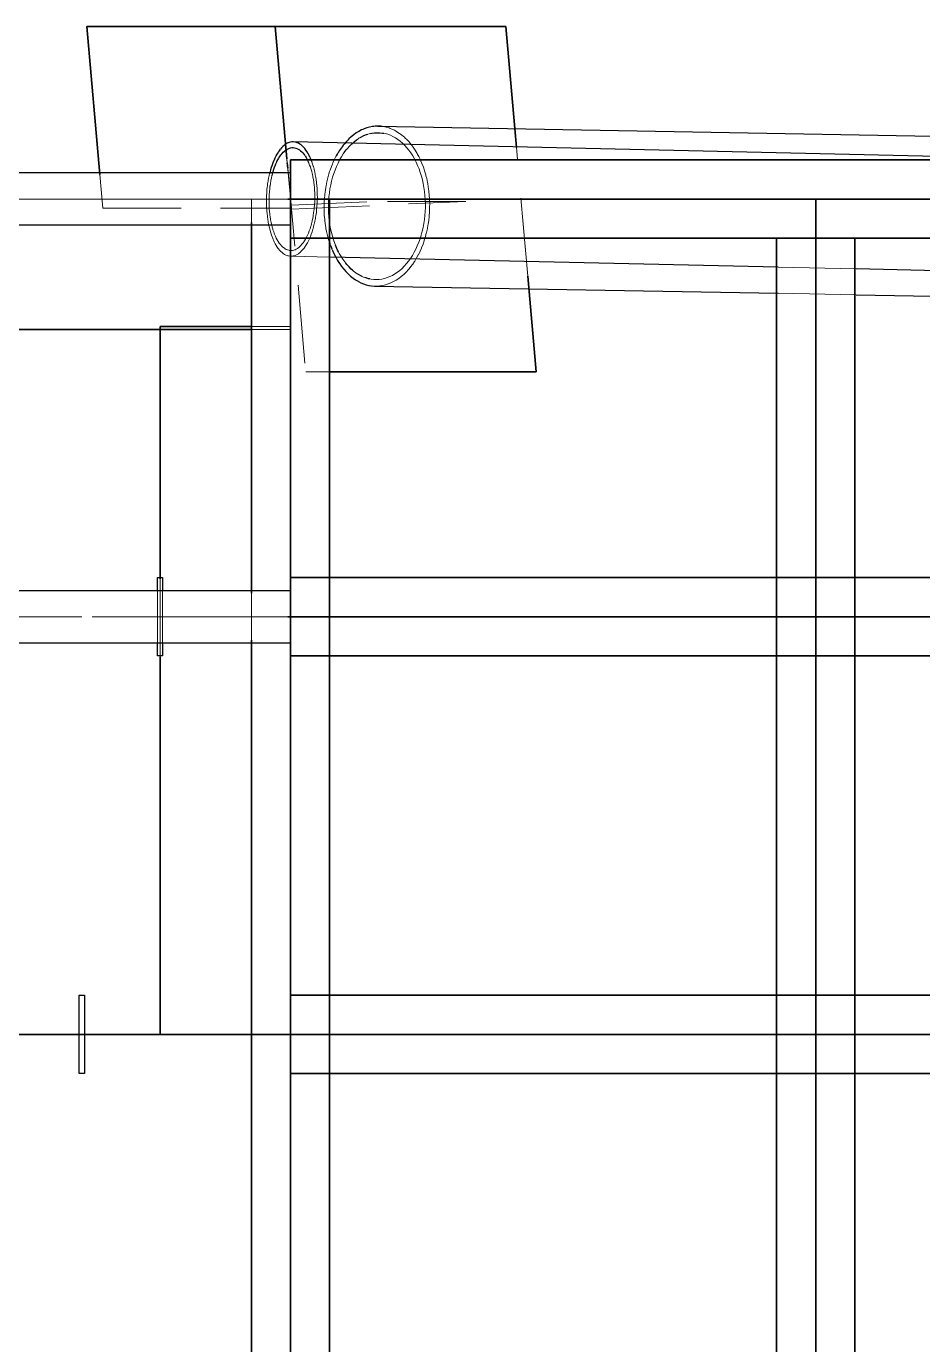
# Model space of a CAD drawing. Header units: millimetres. Extents: x -11795 to 47768, y 22971 to 65021.
# Drawn here: x 6369 to 8086, y 47514 to 50039 of the extents above; entities that cross this region are included whole.
import ezdxf

# ---------------------------------------------------------------- set-up
doc = ezdxf.new("R2010")
doc.units = ezdxf.units.MM
doc.linetypes.add('HIDDEN_50', pattern=[225, 150, -75])
for name, color, linetype, lineweight in [('PLATE_HIDDEN', 8, 'HIDDEN_50', 18), ('PLATE_VISIBLE', 7, 'Continuous', 35), ('PROFILE_HIDDEN', 9, 'HIDDEN_50', 18), ('PROFILE_VISIBLE', 4, 'Continuous', 25)]:
    doc.layers.add(name, color=color, linetype=linetype, lineweight=lineweight)

msp = doc.modelspace()

# ---------------------------------------------------------------- linework, layer by layer
at = {"layer": 'PLATE_HIDDEN'}
for p, q in [((6866.3, 49806.9), (6868.9, 49777.2)), ((7329.5, 49560.1), (7307.8, 49806.9)), ((6876.6, 49690.6), (6868.2, 49785.1)), ((6509.8, 49755.3), (6515.6, 49690.6)), ((6869.8, 49767.4), (6904.2, 49377.4)), ((6875, 49708.1), (5290, 49708.1)), ((6875, 49708.1), (5290, 49708.1)), ((5290, 49708.1), (6870, 49708.1)), ((5291.1, 49708.1), (6875, 49708.1)), ((6875, 49708.1), (5291.1, 49708.1)), ((6875, 49708.1), (6250, 49708.1)), ((6875, 49708.1), (6800, 49708.1)), ((6800, 49708.1), (6800, 49663.1)), ((6873.9, 49708.1), (6878.9, 49708.1)), ((6874.5, 49708.1), (6873.9, 49708.1)), ((6875, 48133.1), (6875, 49708.1)), ((6875, 48133.1), (6875, 49708.1)), ((6875, 49708.1), (6875, 48133.1)), ((6875, 49458.1), (6875, 49708.1)), ((6875, 48133.1), (6875, 49708.1)), ((6875, 49703.5), (6875, 49633.1)), ((6876.2, 49688.7), (7210.7, 49703.6)), ((7021.4, 49703), (6876.2, 49696.5)), ((6876.2, 49696.5), (6876.2, 49688.7)), ((8646.1, 49708.1), (6880, 49708.1)), ((8646.8, 49708.1), (6880, 49708.1)), ((6880, 49708.1), (8646.8, 49708.1)), ((7210.7, 49703.6), (7021.4, 49703)), ((7881.3, 48444.6), (7881.3, 49708.1)), ((6515.6, 49690.6), (6876.6, 49690.6)), ((6875, 49633.1), (6949.9, 49633.1)), ((6969.8, 49633.1), (6999.8, 49633.1)), ((6875, 49464.1), (6800, 49464.1)), ((6800, 49458.1), (6875, 49458.1)), ((6875, 48133.1), (6875, 49464.1)), ((6904.2, 49377.4), (6948.4, 49377.4)), ((6625, 48980.5), (6625, 48831)), ((6875, 48983.1), (6949.6, 48983.1)), ((6875, 48833.1), (6875, 48983.1)), ((7805.3, 48983.1), (7954.6, 48983.1)), ((7806.3, 48829.9), (7806.3, 48979.6)), ((7956.3, 48978.8), (7956.3, 48839)), ((6800, 48953.1), (6800, 48863.1)), ((5650, 48908.1), (6875, 48908.1)), ((6870, 48908.1), (5650, 48908.1)), ((6875, 48908.1), (6625, 48908.1)), ((6625, 48908.1), (6875, 48908.1)), ((9038.3, 48908.1), (6875, 48908.1)), ((6949.6, 48833.1), (6875, 48833.1)), ((7954.6, 48833.1), (7805.3, 48833.1)), ((7881.3, 48269.8), (7881.3, 48414.7)), ((7881.3, 47092.3), (7881.3, 48269.8)), ((6949.9, 48183.1), (6875, 48183.1)), ((6875, 48183.1), (6875, 48131.6)), ((7806.3, 48031.6), (7806.3, 48181.3)), ((7958, 48183.1), (7808.3, 48183.1)), ((7956.3, 48179.7), (7956.3, 48029.9)), ((6800, 48108.1), (6870, 48108.1)), ((6800, 48108.1), (6870, 48108.1)), ((6870.1, 48108.1), (6801.8, 48108.1)), ((6801.8, 48108.1), (6870.1, 48108.1)), ((6880, 48108.1), (10538.3, 48108.1)), ((10538.3, 48108.1), (6880, 48108.1)), ((6880, 48108.1), (10538.3, 48108.1)), ((6875, 48084.7), (6875, 48033.1)), ((6875, 46513.1), (6875, 48083.1)), ((6875, 46513.1), (6875, 48083.1)), ((6875, 48083.1), (6875, 46513.1)), ((6875, 46513.1), (6875, 48083.1)), ((6875, 48033.1), (6949.9, 48033.1)), ((7808.3, 48033.1), (7958, 48033.1))]:
    msp.add_line(p, q, dxfattribs=at)
at = {"layer": 'PLATE_VISIBLE'}
for p, q in [((6845.8, 50038.8), (6484.8, 50038.8)), ((6484.8, 50038.8), (6509.8, 49755.3)), ((6868.2, 49785.1), (6845.8, 50038.8)), ((7287.3, 50038.8), (6845.8, 50038.8)), ((6845.8, 50038.8), (6866.3, 49806.9)), ((7307.8, 49806.9), (7287.3, 50038.8)), ((6868.9, 49777.2), (6869.8, 49767.4)), ((10463.3, 49783.1), (6875, 49783.1)), ((6875, 49783.1), (6875, 49633.1)), ((10538.3, 49783.1), (6875, 49783.1)), ((6875, 49783.1), (6875, 49708.1)), ((6870, 49708.1), (6875, 49708.1)), ((6875, 49708.1), (6874.5, 49708.1)), ((6950, 49708.1), (6875, 49708.1)), ((6880, 49708.1), (6875, 49708.1)), ((6880, 49708.1), (6875, 49708.1)), ((6875, 49708.1), (6875, 49703.5)), ((6875, 49708.1), (6880, 49708.1)), ((6875, 49708.1), (6875, 46508.1)), ((6878.9, 49708.1), (10576.9, 49708.1)), ((6950, 46508.1), (6950, 49708.1)), ((7881.3, 49708.1), (7881.3, 48269.8)), ((6800, 49663.1), (6800, 48953.1)), ((6875, 49633.1), (10463.3, 49633.1)), ((6949.9, 49633.1), (6969.8, 49633.1)), ((6999.8, 49633.1), (10313.7, 49633.1)), ((7956.3, 49633.1), (7806.3, 49633.1)), ((7806.3, 49633.1), (7806.3, 47135.5)), ((7806.3, 48979.6), (7806.3, 49633.1)), ((7806.3, 49633.1), (7956.3, 49633.1)), ((7956.3, 47222.5), (7956.3, 49633.1)), ((7956.3, 49633.1), (7956.3, 48978.8)), ((7345.7, 49377.4), (7329.5, 49560.1)), ((5920, 49458.1), (6800, 49458.1)), ((6800, 49464.1), (6625, 49464.1)), ((6625, 49464.1), (6625, 48980.5)), ((6948.4, 49377.4), (7345.7, 49377.4)), ((10463.3, 48983.1), (6875, 48983.1)), ((6875, 48983.1), (6875, 48833.1)), ((6949.6, 48983.1), (7805.3, 48983.1)), ((7954.6, 48983.1), (8606.3, 48983.1)), ((6875, 48908.1), (6870, 48908.1)), ((6875, 48908.1), (9038.3, 48908.1)), ((6800, 48863.1), (6800, 46508.1)), ((7956.3, 48839), (7956.3, 48179.7)), ((6625, 48831), (6625, 48108.1)), ((6875, 48833.1), (10463.3, 48833.1)), ((7805.3, 48833.1), (6949.6, 48833.1)), ((7806.3, 48181.3), (7806.3, 48829.9)), ((8606.3, 48833.1), (7954.6, 48833.1)), ((7881.3, 48414.7), (7881.3, 48444.6)), ((7881.3, 48269.8), (7881.3, 47092.3)), ((10463.3, 48183.1), (6875, 48183.1)), ((6875, 48183.1), (6875, 48033.1)), ((7808.3, 48183.1), (6949.9, 48183.1)), ((8606.8, 48183.1), (7958, 48183.1)), ((6875, 48083.1), (6875, 48133.1)), ((6875, 48083.1), (6875, 48133.1)), ((6875, 48133.1), (6875, 48083.1)), ((6875, 48108.1), (6875, 48133.1)), ((6875, 48083.1), (6875, 48133.1)), ((6875, 48131.6), (6875, 48108.1)), ((6875, 48108.1), (5920, 48108.1)), ((5920, 48108.1), (6800, 48108.1)), ((6801.8, 48108.1), (6475, 48108.1)), ((6475, 48108.1), (6801.8, 48108.1)), ((6625, 48108.1), (6800, 48108.1)), ((6870, 48108.1), (6875, 48108.1)), ((6870, 48108.1), (6875, 48108.1)), ((6875, 48108.1), (6870.1, 48108.1)), ((6870.1, 48108.1), (6875, 48108.1)), ((10538.3, 48108.1), (6873.9, 48108.1)), ((6873.9, 48108.1), (6875, 48108.1)), ((6875, 48108.1), (6880, 48108.1)), ((6880, 48108.1), (6875, 48108.1)), ((6875, 48108.1), (6875, 48084.7)), ((6875, 48108.1), (6880, 48108.1)), ((6875, 48033.1), (10463.3, 48033.1)), ((6949.9, 48033.1), (7808.3, 48033.1)), ((7806.3, 47133.6), (7806.3, 48031.6)), ((7956.3, 48029.9), (7956.3, 47220.7)), ((7958, 48033.1), (8606.8, 48033.1))]:
    msp.add_line(p, q, dxfattribs=at)
at = {"layer": 'PROFILE_HIDDEN'}
for p, q in [((7053.3, 49846.8), (7050.6, 49847.1)), ((7055.5, 49846.3), (7053.3, 49846.8)), ((7058.5, 49845.7), (7055.5, 49846.3)), ((7063.8, 49844.2), (7058.5, 49845.7)), ((7003.7, 49822.8), (7006.1, 49824.4)), ((7006.1, 49824.4), (7008.5, 49825.8)), ((7023.2, 49832.3), (7025.8, 49833.1)), ((7025.8, 49833.1), (7028.3, 49833.7)), ((7053.8, 49834), (7056.3, 49833.5)), ((7056.3, 49833.5), (7061.4, 49832.1)), ((7061.4, 49832.1), (7066.3, 49830.3)), ((7065.9, 49843.3), (7063.8, 49844.2)), ((7068.9, 49842.2), (7065.9, 49843.3)), ((7066.3, 49830.3), (7071.2, 49828)), ((7074, 49839.8), (7068.9, 49842.2)), ((7071.2, 49828), (7076, 49825.4)), ((7076, 49838.7), (7074, 49839.8)), ((7079, 49837.1), (7076, 49838.7)), ((7076, 49825.4), (7080.7, 49822.3)), ((7083.9, 49833.9), (7079, 49837.1)), ((7080.7, 49822.3), (7085.2, 49818.9)), ((7085.7, 49832.6), (7083.9, 49833.9)), ((7088.6, 49830.4), (7085.7, 49832.6)), ((7093.3, 49826.4), (7088.6, 49830.4)), ((7094.9, 49824.9), (7093.3, 49826.4)), ((7097.8, 49822.1), (7094.9, 49824.9)), ((7102.1, 49817.5), (7097.8, 49822.1)), ((6966.3, 49796.8), (6964.5, 49793.8)), ((6967.3, 49798.6), (6966.3, 49796.8)), ((6976.1, 49794.4), (6978, 49797.1)), ((6981.9, 49802.2), (6983.9, 49804.7)), ((6983.9, 49804.7), (6988, 49809.4)), ((6988, 49809.4), (6990.2, 49811.5)), ((7085.2, 49818.9), (7089.6, 49815.1)), ((7089.6, 49815.1), (7093.9, 49810.9)), ((7093.9, 49810.9), (7098, 49806.4)), ((7098, 49806.4), (7101.9, 49801.5)), ((7101.9, 49801.5), (7105.7, 49796.3)), ((7103.5, 49815.8), (7102.1, 49817.5)), ((7106.2, 49812.5), (7103.5, 49815.8)), ((7105.7, 49796.3), (7109.2, 49790.8)), ((7110.2, 49807.2), (7106.2, 49812.5)), ((7111.5, 49805.3), (7110.2, 49807.2)), ((7114, 49801.5), (7111.5, 49805.3)), ((7117.5, 49795.6), (7114, 49801.5)), ((7118.6, 49793.6), (7117.5, 49795.6)), ((6907.6, 49782.7), (6908.4, 49780.9)), ((6908.4, 49780.9), (6909.9, 49777.6)), ((6909.9, 49777.6), (6910.1, 49777.1)), ((6910.1, 49777.1), (6911.7, 49773.1)), ((6911.7, 49773.1), (6913, 49769.5)), ((6913, 49769.5), (6913.2, 49768.9)), ((6915.6, 49780.1), (6914.9, 49781.9)), ((6915.8, 49779.5), (6915.6, 49780.1)), ((6917.4, 49775), (6915.8, 49779.5)), ((6918.6, 49771), (6917.4, 49775)), ((6918.8, 49770.3), (6918.6, 49771)), ((6920.1, 49765.5), (6918.8, 49770.3)), ((6953.5, 49770.7), (6950.9, 49763.5)), ((6955.3, 49774.9), (6953.5, 49770.7)), ((6956.4, 49777.6), (6955.3, 49774.9)), ((6959.4, 49784.2), (6956.4, 49777.6)), ((6961.4, 49788.1), (6959.4, 49784.2)), ((6960.3, 49763.7), (6963, 49770.4)), ((6962.1, 49789.4), (6961.4, 49788.1)), ((6963, 49770.4), (6966, 49776.8)), ((6966, 49776.8), (6969.1, 49782.9)), ((6969.1, 49782.9), (6972.5, 49788.8)), ((6972.5, 49788.8), (6976.1, 49794.4)), ((7109.2, 49790.8), (7112.6, 49785)), ((7112.6, 49785), (7115.7, 49778.9)), ((7115.7, 49778.9), (7118.6, 49772.6)), ((7120.9, 49789.4), (7118.6, 49793.6)), ((7118.6, 49772.6), (7121.3, 49766)), ((7124, 49782.9), (7120.9, 49789.4)), ((7124.9, 49780.9), (7124, 49782.9)), ((7126.9, 49776.2), (7124.9, 49780.9)), ((7129.6, 49769.2), (7126.9, 49776.2)), ((6833, 49747.8), (6832.3, 49743.5)), ((6834.1, 49753.2), (6833, 49747.8)), ((6834.4, 49754.1), (6834.1, 49753.2)), ((6834.8, 49756.3), (6834.4, 49754.1)), ((6837.6, 49744), (6838.4, 49748.1)), ((6838.4, 49748.1), (6839.5, 49753)), ((6839.5, 49753), (6839.7, 49753.9)), ((6839.7, 49753.9), (6840.3, 49755.9)), ((6913.2, 49768.9), (6914.6, 49764.5)), ((6914.6, 49764.5), (6915.6, 49760.7)), ((6915.6, 49760.7), (6915.8, 49759.9)), ((6915.8, 49759.9), (6917, 49755.2)), ((6917, 49755.2), (6917.8, 49751.2)), ((6917.8, 49751.2), (6918, 49750.3)), ((6918, 49750.3), (6918.9, 49745.3)), ((6918.9, 49745.3), (6919.5, 49741.2)), ((6921.1, 49761.3), (6920.1, 49765.5)), ((6921.3, 49760.5), (6921.1, 49761.3)), ((6922.4, 49755.4), (6921.3, 49760.5)), ((6923.2, 49751), (6922.4, 49755.4)), ((6923.4, 49750.1), (6923.2, 49751)), ((6924.2, 49744.7), (6923.4, 49750.1)), ((6924.7, 49740.3), (6924.2, 49744.7)), ((6945.8, 49746.1), (6944.6, 49741.1)), ((6946.5, 49748.7), (6945.8, 49746.1)), ((6948.6, 49756.2), (6946.5, 49748.7)), ((6950, 49760.9), (6948.6, 49756.2)), ((6950.9, 49763.5), (6950, 49760.9)), ((6953.7, 49742.6), (6955.6, 49749.8)), ((6955.6, 49749.8), (6957.9, 49756.9)), ((6957.9, 49756.9), (6960.3, 49763.7)), ((7121.3, 49766), (7123.7, 49759.2)), ((7123.7, 49759.2), (7125.8, 49752.2)), ((7125.8, 49752.2), (7127.7, 49745.1)), ((7127.7, 49745.1), (7129.4, 49737.8)), ((7130.3, 49767.2), (7129.6, 49769.2)), ((7132, 49762.1), (7130.3, 49767.2)), ((7134.1, 49754.7), (7132, 49762.1)), ((7134.6, 49752.7), (7134.1, 49754.7)), ((7136, 49747.2), (7134.6, 49752.7)), ((7137.7, 49739.5), (7136, 49747.2)), ((6829.5, 49719.8), (6829.2, 49714.1)), ((6829.6, 49721.2), (6829.5, 49719.8)), ((6829.9, 49725.6), (6829.6, 49721.2)), ((6830.5, 49731.2), (6829.9, 49725.6)), ((6830.7, 49732.5), (6830.5, 49731.2)), ((6831.2, 49736.9), (6830.7, 49732.5)), ((6832.1, 49742.4), (6831.2, 49736.9)), ((6832.3, 49743.5), (6832.1, 49742.4)), ((6834.2, 49716.4), (6834.6, 49721.8)), ((6834.6, 49721.8), (6834.7, 49723.1)), ((6834.7, 49723.1), (6835.1, 49727.2)), ((6835.1, 49727.2), (6835.7, 49732.6)), ((6835.7, 49732.6), (6835.9, 49733.7)), ((6835.9, 49733.7), (6836.5, 49737.9)), ((6836.5, 49737.9), (6837.4, 49743)), ((6837.4, 49743), (6837.6, 49744)), ((6919.5, 49741.2), (6919.6, 49740.2)), ((6919.6, 49740.2), (6920.3, 49734.9)), ((6920.3, 49734.9), (6920.7, 49730.8)), ((6920.7, 49730.8), (6920.8, 49729.6)), ((6920.8, 49729.6), (6921.1, 49724.3)), ((6921.1, 49724.3), (6921.3, 49720.1)), ((6921.3, 49720.1), (6921.4, 49718.8)), ((6924.9, 49739.2), (6924.7, 49740.3)), ((6925.5, 49733.6), (6924.9, 49739.2)), ((6925.8, 49729.2), (6925.5, 49733.6)), ((6925.9, 49727.9), (6925.8, 49729.2)), ((6926.2, 49722.2), (6925.9, 49727.9)), ((6926.3, 49717.8), (6926.2, 49722.2)), ((6941.8, 49725.4), (6940.7, 49717.5)), ((6942.6, 49730.7), (6941.8, 49725.4)), ((6943.1, 49733.3), (6942.6, 49730.7)), ((6944.6, 49741.1), (6943.1, 49733.3)), ((6948.6, 49712.5), (6949.4, 49720.2)), ((6949.4, 49720.2), (6950.6, 49727.8)), ((6950.6, 49727.8), (6952, 49735.2)), ((6952, 49735.2), (6953.7, 49742.6)), ((7129.4, 49737.8), (7130.7, 49730.3)), ((7130.7, 49730.3), (7131.8, 49722.8)), ((7131.8, 49722.8), (7132.6, 49715.1)), ((7138, 49737.6), (7137.7, 49739.5)), ((7139, 49731.7), (7138, 49737.6)), ((7140.1, 49723.8), (7139, 49731.7)), ((7140.3, 49722), (7140.1, 49723.8)), ((7140.9, 49715.9), (7140.3, 49722)), ((6829.2, 49714.1), (6829, 49709.7)), ((6829, 49709.7), (6829, 49708.3)), ((6829, 49708.3), (6829, 49702.5)), ((6829, 49702.5), (6829, 49698.3)), ((6829, 49698.3), (6829, 49696.7)), ((6829, 49696.7), (6829.3, 49691)), ((6833.8, 49705.5), (6834, 49710.9)), ((6833.9, 49701.4), (6833.8, 49705.5)), ((6833.9, 49700), (6833.9, 49701.4)), ((6834, 49694.5), (6833.9, 49700)), ((6834, 49712.3), (6834.2, 49716.4)), ((6834, 49710.9), (6834, 49712.3)), ((6834.3, 49690.7), (6834, 49694.5)), ((6875, 49708.1), (6875, 49658.1)), ((6921, 49697), (6920.5, 49691.5)), ((6921.3, 49702.4), (6921, 49698.4)), ((6921, 49698.4), (6921, 49697)), ((6921.4, 49707.9), (6921.3, 49702.4)), ((6921.4, 49718.8), (6921.5, 49713.4)), ((6921.5, 49709.2), (6921.4, 49707.9)), ((6921.5, 49713.4), (6921.5, 49709.2)), ((6925.6, 49693.4), (6925.7, 49694.9)), ((6925.7, 49694.9), (6926, 49699.1)), ((6926, 49699.1), (6926.3, 49704.9)), ((6926.3, 49716.5), (6926.3, 49717.8)), ((6926.4, 49710.7), (6926.3, 49716.5)), ((6926.3, 49706.4), (6926.4, 49710.7)), ((6926.3, 49704.9), (6926.3, 49706.4)), ((6939.5, 49699), (6939.4, 49693.3)), ((6940, 49709.5), (6939.5, 49701.4)), ((6939.5, 49701.4), (6939.5, 49699)), ((6940.5, 49714.9), (6940, 49709.5)), ((6940.7, 49717.5), (6940.5, 49714.9)), ((6947.6, 49689.3), (6947.7, 49697)), ((6947.7, 49697), (6948, 49704.8)), ((6948, 49704.8), (6948.6, 49712.5)), ((7132.6, 49715.1), (7133.2, 49707.4)), ((7133.2, 49707.4), (7133.4, 49699.7)), ((7133.4, 49699.7), (7133.4, 49691.9)), ((7141.4, 49707.8), (7140.9, 49715.9)), ((7141.5, 49706.1), (7141.4, 49707.8)), ((7141.7, 49699.7), (7141.5, 49706.1)), ((7141.6, 49691.6), (7141.7, 49699.7)), ((6829.3, 49691), (6829.5, 49686.9)), ((6829.5, 49686.9), (6829.6, 49685.3)), ((6829.6, 49685.3), (6830.1, 49679.7)), ((6830.1, 49679.7), (6830.6, 49675.8)), ((6830.6, 49675.8), (6830.8, 49674.2)), ((6830.8, 49674.2), (6831.5, 49668.7)), ((6831.5, 49668.7), (6832.1, 49665.1)), ((6834.4, 49689.1), (6834.3, 49690.7)), ((6834.8, 49683.8), (6834.4, 49689.1)), ((6835.2, 49680.1), (6834.8, 49683.8)), ((6835.4, 49678.5), (6835.2, 49680.1)), ((6836.1, 49673.3), (6835.4, 49678.5)), ((6836.6, 49669.9), (6836.1, 49673.3)), ((6836.9, 49668.3), (6836.6, 49669.9)), ((6917.5, 49670.5), (6916.7, 49667.1)), ((6918.4, 49675.6), (6917.5, 49670.5)), ((6918.7, 49677.2), (6918.4, 49675.6)), ((6919.3, 49680.9), (6918.7, 49677.2)), ((6920, 49686.2), (6919.3, 49680.9)), ((6920.1, 49687.7), (6920, 49686.2)), ((6920.5, 49691.5), (6920.1, 49687.7)), ((6921.8, 49665.6), (6922.8, 49671)), ((6922.8, 49671), (6923.1, 49672.6)), ((6923.1, 49672.6), (6923.7, 49676.5)), ((6923.7, 49676.5), (6924.5, 49682)), ((6924.5, 49682), (6924.7, 49683.6)), ((6924.7, 49683.6), (6925.1, 49687.7)), ((6925.1, 49687.7), (6925.6, 49693.4)), ((6939.4, 49693.3), (6939.5, 49685.2)), ((6939.5, 49685.2), (6939.6, 49682.9)), ((6939.6, 49682.9), (6939.8, 49677.2)), ((6939.8, 49677.2), (6940.5, 49669.1)), ((6940.5, 49669.1), (6940.8, 49667)), ((6947.9, 49681.5), (6947.6, 49689.3)), ((6948.4, 49673.8), (6947.9, 49681.5)), ((6949.2, 49666.2), (6948.4, 49673.8)), ((7131.6, 49668.8), (7130.5, 49661.2)), ((7132.5, 49676.5), (7131.6, 49668.8)), ((7133.1, 49684.2), (7132.5, 49676.5)), ((7133.4, 49691.9), (7133.1, 49684.2)), ((7139.8, 49667.5), (7140.5, 49674)), ((7140.5, 49674), (7140.7, 49675.5)), ((7140.7, 49675.5), (7141.3, 49683.6)), ((7141.3, 49683.6), (7141.6, 49690)), ((7141.6, 49690), (7141.6, 49691.6)), ((6875, 49658.1), (6800.2, 49658.1)), ((6832.1, 49665.1), (6832.4, 49663.4)), ((6832.4, 49663.4), (6833.4, 49658.2)), ((6833.4, 49658.2), (6834.2, 49654.8)), ((6834.2, 49654.8), (6834.6, 49653.1)), ((6834.6, 49653.1), (6835.8, 49648.2)), ((6835.8, 49648.2), (6836.7, 49645.1)), ((6836.7, 49645.1), (6837.2, 49643.4)), ((6837.8, 49663.3), (6836.9, 49668.3)), ((6837.2, 49643.4), (6838.7, 49638.8)), ((6838.6, 49660.1), (6837.8, 49663.3)), ((6838.9, 49658.5), (6838.6, 49660.1)), ((6840.1, 49653.9), (6838.9, 49658.5)), ((6841, 49650.9), (6840.1, 49653.9)), ((6841.4, 49649.4), (6841, 49650.9)), ((6842.9, 49645.1), (6841.4, 49649.4)), ((6843.8, 49642.5), (6842.9, 49645.1)), ((6910.9, 49647), (6909.3, 49642.8)), ((6911.5, 49648.5), (6910.9, 49647)), ((6912.4, 49651.3), (6911.5, 49648.5)), ((6913.9, 49655.9), (6912.4, 49651.3)), ((6914.3, 49657.5), (6913.9, 49655.9)), ((6915.2, 49660.6), (6914.3, 49657.5)), ((6916.4, 49665.5), (6915.2, 49660.6)), ((6915.4, 49642.3), (6916.4, 49645.4)), ((6916.7, 49667.1), (6916.4, 49665.5)), ((6916.4, 49645.4), (6917.9, 49650.2)), ((6917.9, 49650.2), (6918.4, 49651.8)), ((6918.4, 49651.8), (6919.3, 49655.2)), ((6919.3, 49655.2), (6920.6, 49660.3)), ((6920.6, 49660.3), (6921, 49662)), ((6921, 49662), (6921.8, 49665.6)), ((6940.8, 49667), (6941.4, 49661.2)), ((6941.4, 49661.2), (6942.7, 49653.4)), ((6942.7, 49653.4), (6943, 49651.4)), ((6943, 49651.4), (6944.2, 49645.6)), ((6944.2, 49645.6), (6945.9, 49638)), ((6950.3, 49658.7), (6949.2, 49666.2)), ((6951.7, 49651.2), (6950.3, 49658.7)), ((6953.3, 49643.9), (6951.7, 49651.2)), ((6955.2, 49636.7), (6953.3, 49643.9)), ((7127.3, 49646.4), (7125.4, 49639.2)), ((7129, 49653.8), (7127.3, 49646.4)), ((7130.5, 49661.2), (7129, 49653.8)), ((7135.2, 49642.9), (7135.5, 49644.1)), ((7135.5, 49644.1), (7137.2, 49651.8)), ((7137.2, 49651.8), (7138.4, 49658.3)), ((7138.4, 49658.3), (7138.7, 49659.6)), ((7138.7, 49659.6), (7139.8, 49667.5)), ((6838.7, 49638.8), (6839.7, 49636)), ((6839.7, 49636), (6840.3, 49634.4)), ((6840.3, 49634.4), (6842, 49630.3)), ((6842, 49630.3), (6843.1, 49627.8)), ((6843.1, 49627.8), (6843.8, 49626.3)), ((6844.4, 49640.9), (6843.8, 49642.5)), ((6843.8, 49626.3), (6845.7, 49622.6)), ((6846, 49637), (6844.4, 49640.9)), ((6845.7, 49622.6), (6846.9, 49620.5)), ((6847.1, 49634.8), (6846, 49637)), ((6846.9, 49620.5), (6847.7, 49619.1)), ((6847.8, 49633.4), (6847.1, 49634.8)), ((6847.7, 49619.1), (6849.7, 49615.8)), ((6849.6, 49629.9), (6847.8, 49633.4)), ((6850.7, 49628), (6849.6, 49629.9)), ((6851.5, 49626.7), (6850.7, 49628)), ((6853.5, 49623.7), (6851.5, 49626.7)), ((6854.7, 49622.2), (6853.5, 49623.7)), ((6855.6, 49621), (6854.7, 49622.2)), ((6857.7, 49618.6), (6855.6, 49621)), ((6858.9, 49617.4), (6857.7, 49618.6)), ((6895.4, 49619.6), (6893.1, 49617.4)), ((6896.3, 49620.7), (6895.4, 49619.6)), ((6897.6, 49622.2), (6896.3, 49620.7)), ((6899.7, 49625), (6897.6, 49622.2)), ((6900.6, 49626.3), (6899.7, 49625)), ((6901.8, 49628.1), (6900.6, 49626.3)), ((6903.8, 49631.4), (6901.8, 49628.1)), ((6903.2, 49617.1), (6904, 49618.5)), ((6904.5, 49632.8), (6903.8, 49631.4)), ((6904, 49618.5), (6905.3, 49620.5)), ((6905.7, 49635), (6904.5, 49632.8)), ((6905.3, 49620.5), (6907.4, 49624.1)), ((6907.5, 49638.8), (6905.7, 49635)), ((6907.4, 49624.1), (6908.2, 49625.6)), ((6908.2, 49640.2), (6907.5, 49638.8)), ((6909.3, 49642.8), (6908.2, 49640.2)), ((6908.2, 49625.6), (6909.4, 49627.9)), ((6909.4, 49627.9), (6911.3, 49632)), ((6911.3, 49632), (6912, 49633.5)), ((6912, 49633.5), (6913.1, 49636.2)), ((6913.1, 49636.2), (6914.8, 49640.7)), ((6914.8, 49640.7), (6915.4, 49642.3)), ((6945.9, 49638), (6946.4, 49636.3)), ((6946.4, 49636.3), (6947.9, 49630.6)), ((6947.9, 49630.6), (6949.1, 49627)), ((6950.5, 49622.6), (6950.8, 49621.8)), ((6950.8, 49621.8), (6951.8, 49619)), ((6957.4, 49629.8), (6955.2, 49636.7)), ((6959.8, 49623), (6957.4, 49629.8)), ((6961.1, 49619.7), (6959.8, 49623)), ((7118, 49618.6), (7115.1, 49612.2)), ((7120.7, 49625.3), (7118, 49618.6)), ((7123.2, 49632.1), (7120.7, 49625.3)), ((7125.4, 49639.2), (7123.2, 49632.1)), ((7126.1, 49614.8), (7128.9, 49621.9)), ((7128.9, 49621.9), (7131, 49628.1)), ((7131, 49628.1), (7131.3, 49629.1)), ((7131.3, 49629.1), (7133.6, 49636.5)), ((7133.6, 49636.5), (7135.2, 49642.9)), ((6849.7, 49615.8), (6851, 49614.1)), ((6851, 49614.1), (6851.9, 49612.8)), ((6851.9, 49612.8), (6854.1, 49610.1)), ((6854.1, 49610.1), (6855.4, 49608.7)), ((6855.4, 49608.7), (6856.4, 49607.7)), ((6856.4, 49607.7), (6858.7, 49605.5)), ((6858.7, 49605.5), (6860, 49604.5)), ((6859.9, 49616.4), (6858.9, 49617.4)), ((6862.2, 49614.6), (6859.9, 49616.4)), ((6860, 49604.5), (6861.1, 49603.6)), ((6861.1, 49603.6), (6863.6, 49602)), ((6863.4, 49613.7), (6862.2, 49614.6)), ((6864.5, 49613), (6863.4, 49613.7)), ((6863.6, 49602), (6864.9, 49601.3)), ((6866.8, 49611.7), (6864.5, 49613)), ((6864.9, 49601.3), (6866, 49600.7)), ((6866, 49600.7), (6868.6, 49599.7)), ((6868, 49611.2), (6866.8, 49611.7)), ((6869.2, 49610.7), (6868, 49611.2)), ((6868.6, 49599.7), (6869.9, 49599.3)), ((6871.6, 49610), (6869.2, 49610.7)), ((6869.9, 49599.3), (6871.1, 49599)), ((6871.1, 49599), (6873.7, 49598.6)), ((6872.8, 49609.8), (6871.6, 49610)), ((6874, 49609.6), (6872.8, 49609.8)), ((6873.7, 49598.6), (6874.9, 49598.6)), ((6876.4, 49609.5), (6874, 49609.6)), ((6874.9, 49598.6), (6876.2, 49598.5)), ((6876.2, 49598.5), (6878.8, 49598.7)), ((6951.1, 49596.8), (6876.2, 49598.5)), ((6877.6, 49609.6), (6876.4, 49609.5)), ((6878.9, 49609.7), (6877.6, 49609.6)), ((6878.8, 49598.7), (6880, 49599)), ((6881.3, 49610.3), (6878.9, 49609.7)), ((6880, 49599), (6881.4, 49599.3)), ((6882.4, 49610.7), (6881.3, 49610.3)), ((6881.4, 49599.3), (6883.9, 49600.1)), ((6883.7, 49611.1), (6882.4, 49610.7)), ((6886.1, 49612.2), (6883.7, 49611.1)), ((6883.9, 49600.1), (6885.1, 49600.6)), ((6885.1, 49600.6), (6886.5, 49601.2)), ((6887.2, 49612.9), (6886.1, 49612.2)), ((6886.5, 49601.2), (6889, 49602.6)), ((6888.5, 49613.6), (6887.2, 49612.9)), ((6890.8, 49615.4), (6888.5, 49613.6)), ((6889, 49602.6), (6890.1, 49603.4)), ((6890.1, 49603.4), (6891.5, 49604.4)), ((6891.9, 49616.2), (6890.8, 49615.4)), ((6891.5, 49604.4), (6893.9, 49606.4)), ((6893.1, 49617.4), (6891.9, 49616.2)), ((6893.9, 49606.4), (6894.9, 49607.3)), ((6894.9, 49607.3), (6896.3, 49608.6)), ((6896.3, 49608.6), (6898.7, 49611.2)), ((6898.7, 49611.2), (6899.6, 49612.4)), ((6899.6, 49612.4), (6900.9, 49614)), ((6900.9, 49614), (6903.2, 49617.1)), ((6954.1, 49612.8), (6955.5, 49609.4)), ((6955.5, 49609.4), (6955.8, 49608.8)), ((6968.5, 49604), (6966.9, 49607)), ((6971.8, 49598.2), (6968.5, 49604)), ((6975.3, 49592.7), (6971.8, 49598.2)), ((7104.9, 49594.5), (7101.1, 49589.2)), ((7108.5, 49600.2), (7104.9, 49594.5)), ((7111.9, 49606.1), (7108.5, 49600.2)), ((7115.1, 49612.2), (7111.9, 49606.1)), ((7112.9, 49589.2), (7116.6, 49595.2)), ((7116.6, 49595.2), (7119.6, 49600.9)), ((7119.6, 49600.9), (7120, 49601.5)), ((7120, 49601.5), (7123.2, 49608)), ((7123.2, 49608), (7125.8, 49614.1)), ((7125.8, 49614.1), (7126.1, 49614.8)), ((6979.1, 49587.5), (6975.3, 49592.7)), ((6981.1, 49585.1), (6979.1, 49587.5)), ((6995.8, 49570.1), (6993.6, 49572)), ((7000.4, 49566.7), (6995.8, 49570.1)), ((7079.7, 49567.8), (7075, 49564.6)), ((7084.3, 49571.4), (7079.7, 49567.8)), ((7088.7, 49575.3), (7084.3, 49571.4)), ((7093, 49579.6), (7088.7, 49575.3)), ((7092, 49563.8), (7096.3, 49568)), ((7097.2, 49584.3), (7093, 49579.6)), ((7096.5, 49568.2), (7100.9, 49572.9)), ((7101.1, 49589.2), (7097.2, 49584.3)), ((7100.9, 49572.9), (7104.8, 49577.7)), ((7105.1, 49578), (7109.1, 49583.4)), ((7109.1, 49583.4), (7112.6, 49588.7)), ((7112.6, 49588.7), (7112.9, 49589.2)), ((7958.8, 49574.2), (7809.1, 49577.6)), ((7002.7, 49565.1), (7000.4, 49566.7)), ((7014.7, 49558.7), (7012.3, 49559.8)), ((7017.2, 49557.8), (7014.7, 49558.7)), ((7029.8, 49554.5), (7027.2, 49555)), ((7034.9, 49553.9), (7029.8, 49554.5)), ((7040, 49553.8), (7034.9, 49553.9)), ((7045.1, 49554.1), (7040, 49553.8)), ((7050.2, 49554.8), (7045.1, 49554.1)), ((7046.6, 49541.7), (7051.8, 49542.5)), ((7055.3, 49555.9), (7050.2, 49554.8)), ((7051.8, 49542.5), (7057.1, 49543.7)), ((7060.3, 49557.5), (7055.3, 49555.9)), ((7057.1, 49543.7), (7062.3, 49545.4)), ((7065.3, 49559.4), (7060.3, 49557.5)), ((7062.3, 49545.4), (7067.5, 49547.4)), ((7070.2, 49561.8), (7065.3, 49559.4)), ((7067.5, 49547.4), (7072.6, 49549.9)), ((7075, 49564.6), (7070.2, 49561.8)), ((7072.6, 49549.9), (7077.5, 49552.8)), ((7077.6, 49552.8), (7082.5, 49556.1)), ((7082.5, 49556.1), (7087.2, 49559.6)), ((7087.3, 49559.7), (7092, 49563.8)), ((7809.1, 49527.5), (7958.8, 49524.9)), ((6620, 48856.6), (6620, 48959.7)), ((6620, 48856.6), (6620, 48959.7)), ((6630, 48959.7), (6630, 48856.6)), ((6630, 48959.7), (6630, 48856.6)), ((6800, 48958.1), (6875, 48958.1)), ((6800, 48958.1), (6875, 48958.1)), ((6800, 48958.1), (6875, 48958.1)), ((6875, 48958.1), (6875, 48858.1)), ((6875, 48858.1), (6875, 48958.1)), ((6875, 48858.1), (6875, 48958.1)), ((6800, 48858.1), (6875, 48858.1)), ((6800, 48858.1), (6875, 48858.1)), ((6800, 48858.1), (6875, 48858.1))]:
    msp.add_line(p, q, dxfattribs=at)
at = {"layer": 'PROFILE_VISIBLE'}
for p, q in [((7026.6, 49845.9), (7023.9, 49845.2)), ((7031.9, 49847), (7026.6, 49845.9)), ((7034.4, 49847.2), (7031.9, 49847)), ((7037.3, 49847.6), (7034.4, 49847.2)), ((7042.6, 49847.7), (7037.3, 49847.6)), ((7045, 49847.6), (7042.6, 49847.7)), ((7042.6, 49847.7), (10575.2, 49784.7)), ((7047.9, 49847.5), (7045, 49847.6)), ((7050.6, 49847.1), (7047.9, 49847.5)), ((6984.8, 49821), (6982.3, 49818.5)), ((6986.8, 49823.1), (6984.8, 49821)), ((6991.4, 49827.3), (6986.8, 49823.1)), ((6993.9, 49829.3), (6991.4, 49827.3)), ((6996.1, 49831.1), (6993.9, 49829.3)), ((7001, 49834.6), (6996.1, 49831.1)), ((6996.8, 49817.6), (7001.4, 49821.2)), ((7003.5, 49836.2), (7001, 49834.6)), ((7001.4, 49821.2), (7003.7, 49822.8)), ((7005.9, 49837.7), (7003.5, 49836.2)), ((7011, 49840.4), (7005.9, 49837.7)), ((7008.5, 49825.8), (7010.9, 49827.2)), ((7010.9, 49827.2), (7015.8, 49829.6)), ((7013.6, 49841.5), (7011, 49840.4)), ((7016.1, 49842.6), (7013.6, 49841.5)), ((7015.8, 49829.6), (7020.7, 49831.5)), ((7021.4, 49844.5), (7016.1, 49842.6)), ((7020.7, 49831.5), (7023.2, 49832.3)), ((7023.9, 49845.2), (7021.4, 49844.5)), ((7028.3, 49833.7), (7030.8, 49834.2)), ((7030.8, 49834.2), (7035.9, 49834.9)), ((7035.9, 49834.9), (7041.1, 49835.2)), ((7041.1, 49835.2), (7046.2, 49835.1)), ((7046.2, 49835.1), (7051.3, 49834.5)), ((7051.3, 49834.5), (7053.8, 49834)), ((6851.1, 49797.3), (6848.9, 49793.8)), ((6853.3, 49800.5), (6851.3, 49797.6)), ((6855.5, 49803.5), (6853.3, 49800.5)), ((6857.8, 49806.2), (6855.7, 49803.7)), ((6856.8, 49792.8), (6858.8, 49795.2)), ((6860.2, 49808.6), (6857.8, 49806.2)), ((6858.8, 49795.2), (6861.1, 49797.6)), ((6862.6, 49810.8), (6860.4, 49808.8)), ((6861.2, 49797.8), (6863.3, 49799.8)), ((6865.1, 49812.6), (6862.6, 49810.8)), ((6863.3, 49799.8), (6865.7, 49801.6)), ((6867.6, 49814.2), (6865.2, 49812.7)), ((6865.8, 49801.7), (6868, 49803.2)), ((6870.1, 49815.5), (6867.6, 49814.2)), ((6868, 49803.2), (6870.4, 49804.5)), ((6872.7, 49816.5), (6870.2, 49815.5)), ((6870.5, 49804.5), (6872.8, 49805.5)), ((6875.2, 49817.1), (6872.7, 49816.5)), ((6872.8, 49805.5), (6875.2, 49806.1)), ((6877.8, 49817.5), (6875.3, 49817.1)), ((6875.3, 49806.1), (6877.7, 49806.5)), ((6877.7, 49806.5), (6880.1, 49806.6)), ((6880.4, 49817.6), (6877.8, 49817.5)), ((6880.1, 49806.6), (6882.5, 49806.3)), ((6883, 49817.3), (6880.4, 49817.6)), ((8461.8, 49782), (6880.4, 49817.6)), ((6882.5, 49806.3), (6884.9, 49805.8)), ((6885.5, 49816.8), (6883, 49817.3)), ((6885, 49805.8), (6887.3, 49804.9)), ((6888, 49815.9), (6885.5, 49816.8)), ((6887.3, 49804.9), (6889.6, 49803.8)), ((6890.4, 49814.8), (6888, 49815.9)), ((6889.7, 49803.8), (6892, 49802.4)), ((6893, 49813.3), (6890.5, 49814.8)), ((6892, 49802.4), (6894.2, 49800.7)), ((6895.3, 49811.7), (6893, 49813.3)), ((6894.3, 49800.6), (6896.5, 49798.6)), ((6897.8, 49809.6), (6895.4, 49811.6)), ((6896.5, 49798.6), (6898.6, 49796.5)), ((6899.9, 49807.4), (6897.8, 49809.6)), ((6898.7, 49796.3), (6900.8, 49793.8)), ((6902.3, 49804.7), (6900.1, 49807.2)), ((6904.3, 49802), (6902.3, 49804.7)), ((6906.6, 49798.7), (6904.5, 49801.8)), ((6908.5, 49795.6), (6906.6, 49798.7)), ((6910.6, 49791.7), (6908.7, 49795.3)), ((6968.4, 49800.3), (6967.3, 49798.6)), ((6970, 49802.7), (6968.4, 49800.3)), ((6973.9, 49808.3), (6970, 49802.7)), ((6976.2, 49811.3), (6973.9, 49808.3)), ((6978, 49813.5), (6976.2, 49811.3)), ((6982.3, 49818.5), (6978, 49813.5)), ((6978, 49797.1), (6979.9, 49799.7)), ((6979.9, 49799.7), (6981.9, 49802.2)), ((6990.2, 49811.5), (6992.3, 49813.7)), ((6992.3, 49813.7), (6996.8, 49817.6)), ((6839.7, 49773.1), (6838.1, 49768.3)), ((6839.9, 49773.8), (6839.7, 49773.1)), ((6841.3, 49777.7), (6839.9, 49773.8)), ((6843.1, 49782), (6841.3, 49777.7)), ((6843.4, 49782.6), (6843.1, 49782)), ((6845, 49786.2), (6843.4, 49782.6)), ((6843.6, 49767), (6845.2, 49771.3)), ((6846.9, 49790.1), (6845, 49786.2)), ((6845.2, 49771.3), (6845.5, 49771.8)), ((6845.5, 49771.8), (6846.9, 49775.4)), ((6846.9, 49775.4), (6848.7, 49779.3)), ((6848.9, 49793.8), (6847.2, 49790.6)), ((6848.7, 49779.3), (6848.9, 49779.7)), ((6848.9, 49779.7), (6850.6, 49782.9)), ((6850.6, 49782.9), (6852.5, 49786.4)), ((6852.7, 49786.7), (6854.5, 49789.6)), ((6854.5, 49789.6), (6856.7, 49792.5)), ((6900.8, 49793.8), (6902.7, 49791.2)), ((6902.8, 49790.9), (6904.8, 49787.8)), ((6904.8, 49787.8), (6906.5, 49784.8)), ((6906.7, 49784.5), (6907.6, 49782.7)), ((6912.2, 49788.3), (6910.6, 49791.7)), ((6914.2, 49783.8), (6912.4, 49787.8)), ((6914.9, 49781.9), (6914.2, 49783.8)), ((6962.7, 49790.7), (6962.1, 49789.4)), ((6964.5, 49793.8), (6962.7, 49790.7)), ((6875, 49758.1), (3634, 49758.1)), ((6875, 49758.1), (3634, 49758.1)), ((6835.3, 49758.4), (6834.8, 49756.3)), ((6836.7, 49763.4), (6835.3, 49758.4)), ((6836.9, 49764.3), (6836.7, 49763.4)), ((6838.1, 49768.3), (6836.9, 49764.3)), ((6840.3, 49755.9), (6840.8, 49757.8)), ((6840.8, 49757.8), (6842.2, 49762.5)), ((6842.2, 49762.5), (6842.4, 49763.2)), ((6842.4, 49763.2), (6843.6, 49767)), ((6875, 49758.1), (6875, 49708.1)), ((6875, 49658.1), (6875, 49758.1)), ((6875, 49658.1), (3634, 49658.1)), ((6800.2, 49658.1), (5922.7, 49658.1)), ((6949.1, 49627), (6950.2, 49623.3)), ((6950.2, 49623.3), (6950.5, 49622.6)), ((6951.8, 49619), (6952.7, 49616.3)), ((6962.4, 49616.4), (6961.1, 49619.7)), ((7809.1, 49577.6), (6951.1, 49596.8)), ((6952.7, 49616.3), (6954.1, 49612.8)), ((6955.8, 49608.8), (6956.1, 49608.1)), ((6956.1, 49608.1), (6958.5, 49602.8)), ((6958.5, 49602.8), (6961.8, 49596.5)), ((6961.8, 49596.5), (6962.4, 49595.3)), ((6965.3, 49610.1), (6962.4, 49616.4)), ((6962.4, 49595.3), (6965.2, 49590.4)), ((6966.9, 49607), (6965.3, 49610.1)), ((6965.2, 49590.4), (6968.9, 49584.6)), ((6968.9, 49584.6), (6969.6, 49583.7)), ((6969.6, 49583.7), (6972.8, 49579.1)), ((6972.8, 49579.1), (6976.9, 49573.9)), ((6976.9, 49573.9), (6977.5, 49573.2)), ((6977.5, 49573.2), (6981.1, 49569.1)), ((6983, 49582.6), (6981.1, 49585.1)), ((6981.1, 49569.1), (6985.5, 49564.6)), ((6987.1, 49578.1), (6983, 49582.6)), ((6991.4, 49573.9), (6987.1, 49578.1)), ((6993.6, 49572), (6991.4, 49573.9)), ((8607.3, 49559.6), (7958.8, 49574.2)), ((6985.5, 49564.6), (6986.1, 49564.1)), ((6986.1, 49564.1), (6990.1, 49560.5)), ((6990.1, 49560.5), (6994.8, 49556.8)), ((6994.8, 49556.8), (6995.3, 49556.4)), ((6995.3, 49556.4), (6999.6, 49553.4)), ((6999.6, 49553.4), (7004.5, 49550.5)), ((7005.1, 49563.6), (7002.7, 49565.1)), ((7004.5, 49550.5), (7005, 49550.2)), ((7005, 49550.2), (7009.6, 49547.9)), ((7009.8, 49561), (7005.1, 49563.6)), ((7009.6, 49547.9), (7014.7, 49545.8)), ((7012.3, 49559.8), (7009.8, 49561)), ((7015.1, 49545.6), (7019.9, 49544)), ((7019.7, 49556.9), (7017.2, 49557.8)), ((7024.7, 49555.5), (7019.7, 49556.9)), ((7019.9, 49544), (7025.1, 49542.7)), ((7027.2, 49555), (7024.7, 49555.5)), ((7025.5, 49542.6), (7030.4, 49541.8)), ((7030.4, 49541.8), (7035.8, 49541.3)), ((7035.8, 49541.3), (7809.1, 49527.5)), ((7036, 49541.3), (7041.1, 49541.3)), ((7041.1, 49541.3), (7046.4, 49541.7)), ((7958.8, 49524.9), (8607.5, 49513.3)), ((6620, 48959.7), (6620, 48983.1)), ((6620, 48983.1), (6630, 48983.1)), ((6620, 48959.7), (6620, 48983.1)), ((6620, 48983.1), (6630, 48983.1)), ((6630, 48983.1), (6630, 48959.7)), ((6630, 48983.1), (6630, 48959.7)), ((4375, 48958.1), (6875, 48958.1)), ((5920, 48958.1), (6800, 48958.1)), ((5920, 48958.1), (6800, 48958.1)), ((5920, 48958.1), (6800, 48958.1)), ((6875, 48958.1), (6875, 48858.1)), ((4375, 48858.1), (6875, 48858.1)), ((5920, 48858.1), (6800, 48858.1)), ((5920, 48858.1), (6800, 48858.1)), ((5920, 48858.1), (6800, 48858.1)), ((6620, 48833.1), (6620, 48856.6)), ((6620, 48833.1), (6620, 48856.6)), ((6630, 48856.6), (6630, 48833.1)), ((6630, 48856.6), (6630, 48833.1)), ((6630, 48833.1), (6620, 48833.1)), ((6630, 48833.1), (6620, 48833.1)), ((6470, 48033.1), (6470, 48183.1)), ((6470, 48183.1), (6480, 48183.1)), ((6470, 48033.1), (6470, 48183.1)), ((6470, 48183.1), (6480, 48183.1)), ((6480, 48183.1), (6480, 48033.1)), ((6480, 48183.1), (6480, 48033.1)), ((6480, 48033.1), (6470, 48033.1)), ((6480, 48033.1), (6470, 48033.1))]:
    msp.add_line(p, q, dxfattribs=at)

doc.saveas('drawing.dxf')
